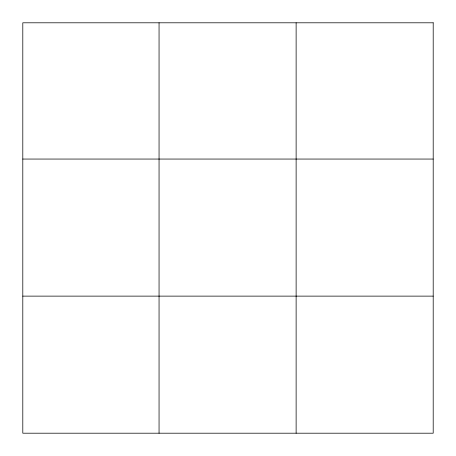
<?xml version="1.0" encoding="UTF-8"?>
<svg xmlns="http://www.w3.org/2000/svg" width="456" height="456" viewBox="0 0 456 456"><rect width="100%" height="100%" fill="white"/><g stroke="black" fill="none" stroke-linecap="round" stroke-linejoin="round"><path stroke-width="0.68" d="M22.8 159.053L433.2 159.053M22.8 296.126L433.2 296.126M296.126 22.8L296.126 433.2M159.053 22.8L159.053 433.2M433.2 22.8L22.8 22.8L22.8 433.2L433.2 433.2L433.2 22.8"/></g></svg>
